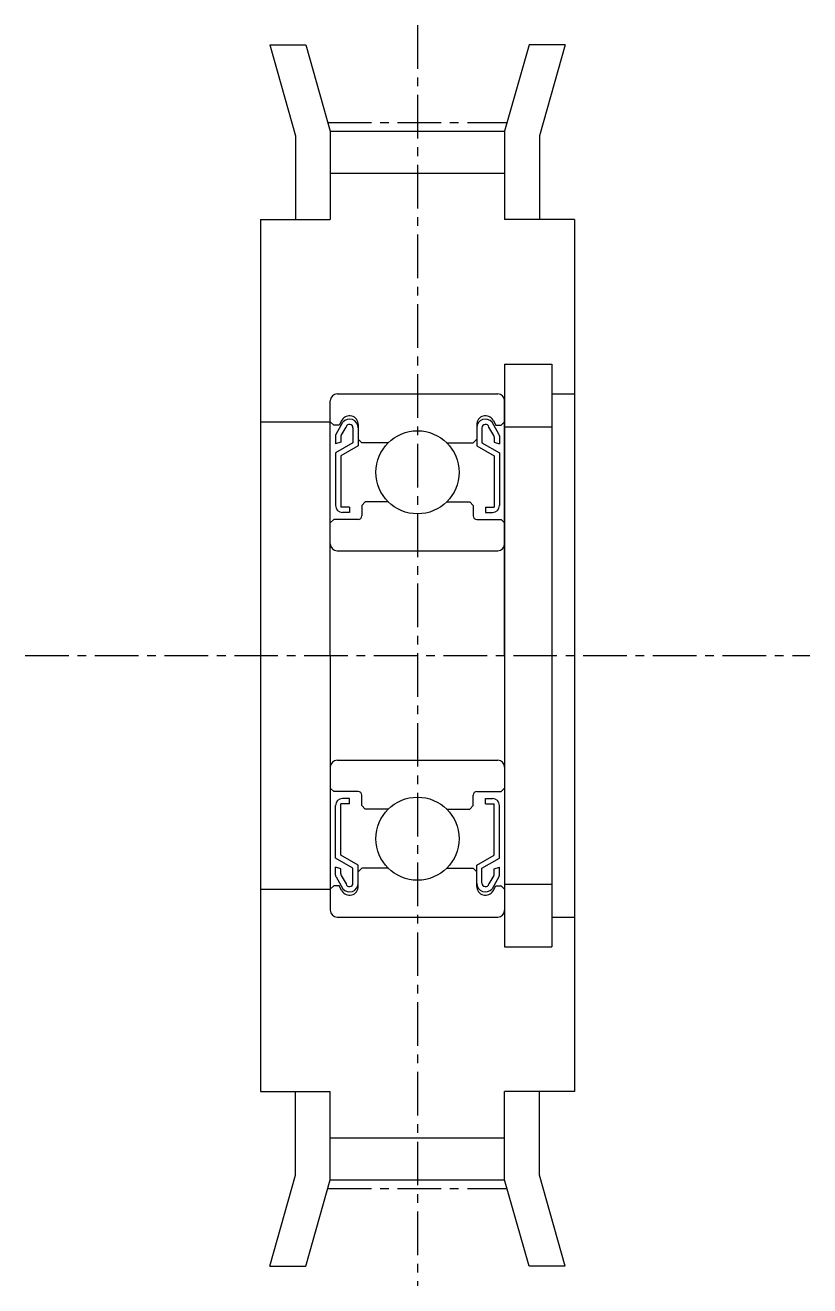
# Model space of a CAD drawing. Extents: x 68 to 210, y 69 to 173.
# Drawn here: x 187.93 to 210.43, y 137.12 to 173.25 of the extents above; entities outside this region: 2.
import ezdxf

# ---------------------------------------------------------------- set-up
doc = ezdxf.new("R2010")
doc.units = 0
doc.linetypes.add('CENTER', pattern=[2, 1.25, -0.25, 0.25, -0.25])
doc.layers.get('0').update_dxf_attribs({"linetype": 'CONTINUOUS'})
doc.layers.add('CENTER', color=1, linetype='CENTER')

msp = doc.modelspace()

# ---------------------------------------------------------------- linework, layer by layer
for p, q in [((194.942, 172.686), (195.977, 172.686)), ((194.942, 172.686), (195.675, 170.084)), ((195.977, 172.686), (196.675, 170.216)), ((202.373, 172.686), (201.675, 170.216)), ((203.409, 172.686), (202.373, 172.686)), ((203.409, 172.686), (202.675, 170.084)), ((196.675, 170.216), (196.675, 167.686)), ((196.675, 170.211), (201.675, 170.211)), ((201.675, 170.216), (201.675, 167.686)), ((195.675, 170.084), (195.675, 167.686)), ((202.675, 170.084), (202.675, 167.686)), ((196.675, 169.011), (201.675, 169.011)), ((194.675, 167.686), (194.675, 142.686)), ((194.675, 167.686), (196.675, 167.686)), ((203.675, 167.686), (201.675, 167.686)), ((203.675, 167.686), (203.675, 142.686)), ((201.675, 163.536), (201.675, 146.836)), ((201.675, 163.536), (201.675, 146.836)), ((201.675, 163.536), (203.025, 163.536)), ((203.025, 163.536), (203.025, 146.836)), ((196.875, 162.686), (201.475, 162.686)), ((203.025, 162.686), (203.675, 162.686)), ((196.675, 155.186), (196.675, 162.486)), ((201.675, 155.186), (201.675, 162.486)), ((194.675, 161.886), (196.675, 161.886)), ((196.775, 161.786), (196.675, 161.886)), ((196.839, 161.533), (197.036, 161.874)), ((197.009, 161.931), (196.925, 161.786)), ((201.512, 161.533), (201.315, 161.874)), ((201.342, 161.931), (201.425, 161.786)), ((201.575, 161.786), (201.675, 161.886)), ((196.925, 161.786), (196.775, 161.786)), ((196.989, 161.492), (197.128, 161.733)), ((197.325, 161.711), (197.325, 161.286)), ((197.475, 161.806), (197.475, 161.386)), ((197.475, 161.711), (197.475, 161.199)), ((200.875, 161.806), (200.875, 161.386)), ((200.875, 161.711), (200.875, 161.199)), ((201.025, 161.711), (201.025, 161.286)), ((201.362, 161.492), (201.223, 161.733)), ((201.425, 161.786), (201.575, 161.786)), ((201.675, 161.736), (203.025, 161.736)), ((196.825, 161.483), (196.825, 161.25)), ((196.975, 161.304), (196.825, 161.25)), ((197.325, 161.286), (196.825, 160.997)), ((196.975, 161.442), (196.975, 161.304)), ((197.475, 161.199), (196.975, 160.911)), ((197.575, 161.286), (197.475, 161.386)), ((198.342, 161.286), (197.575, 161.286)), ((200.009, 161.286), (200.775, 161.286)), ((200.775, 161.286), (200.875, 161.386)), ((200.875, 161.199), (201.375, 160.911)), ((201.025, 161.286), (201.525, 160.997)), ((201.375, 161.442), (201.375, 161.304)), ((201.375, 161.304), (201.525, 161.25)), ((201.525, 161.483), (201.525, 161.25)), ((196.825, 160.997), (196.825, 159.486)), ((196.975, 160.911), (196.975, 159.436)), ((201.375, 160.911), (201.375, 159.436)), ((201.525, 160.997), (201.525, 159.486)), ((197.225, 159.436), (196.975, 159.436)), ((197.225, 159.436), (197.225, 159.286)), ((197.675, 159.586), (197.575, 159.486)), ((197.575, 159.486), (197.575, 159.186)), ((198.342, 159.586), (197.675, 159.586)), ((200.009, 159.586), (200.675, 159.586)), ((200.675, 159.586), (200.775, 159.486)), ((200.775, 159.486), (200.775, 159.186)), ((201.125, 159.436), (201.375, 159.436)), ((201.125, 159.436), (201.125, 159.286)), ((196.775, 159.086), (196.675, 158.986)), ((197.475, 159.086), (196.775, 159.086)), ((197.225, 159.286), (197.025, 159.286)), ((200.875, 159.086), (201.575, 159.086)), ((201.125, 159.286), (201.325, 159.286)), ((201.575, 159.086), (201.675, 158.986)), ((196.675, 158.836), (196.676, 158.836)), ((196.875, 158.186), (201.475, 158.186)), ((196.675, 155.186), (196.675, 147.886)), ((201.675, 155.186), (201.675, 147.886)), ((196.875, 152.186), (201.475, 152.186)), ((196.775, 151.286), (196.675, 151.386)), ((201.575, 151.286), (201.675, 151.386)), ((197.475, 151.286), (196.775, 151.286)), ((197.225, 151.086), (197.025, 151.086)), ((197.225, 150.936), (197.225, 151.086)), ((197.575, 150.886), (197.575, 151.186)), ((200.775, 150.886), (200.775, 151.186)), ((200.875, 151.286), (201.575, 151.286)), ((201.125, 151.086), (201.325, 151.086)), ((201.125, 150.936), (201.125, 151.086)), ((196.825, 149.375), (196.825, 150.886)), ((196.975, 149.461), (196.975, 150.936)), ((197.225, 150.936), (196.975, 150.936)), ((197.675, 150.786), (197.575, 150.886)), ((198.342, 150.786), (197.675, 150.786)), ((200.009, 150.786), (200.675, 150.786)), ((200.675, 150.786), (200.775, 150.886)), ((201.125, 150.936), (201.375, 150.936)), ((201.375, 149.461), (201.375, 150.936)), ((201.525, 149.375), (201.525, 150.886)), ((197.325, 149.086), (196.825, 149.375)), ((197.475, 149.173), (196.975, 149.461)), ((200.875, 149.173), (201.375, 149.461)), ((201.025, 149.086), (201.525, 149.375)), ((196.825, 148.89), (196.825, 149.123)), ((196.975, 149.068), (196.825, 149.123)), ((196.975, 148.93), (196.975, 149.068)), ((196.989, 148.88), (197.128, 148.639)), ((197.325, 148.661), (197.325, 149.086)), ((197.475, 148.661), (197.475, 149.173)), ((197.575, 149.086), (197.475, 148.986)), ((197.475, 148.566), (197.475, 148.986)), ((198.342, 149.086), (197.575, 149.086)), ((200.009, 149.086), (200.775, 149.086)), ((200.775, 149.086), (200.875, 148.986)), ((200.875, 148.661), (200.875, 149.173)), ((200.875, 148.566), (200.875, 148.986)), ((201.025, 148.661), (201.025, 149.086)), ((201.362, 148.88), (201.223, 148.639)), ((201.375, 149.068), (201.525, 149.123)), ((201.375, 148.93), (201.375, 149.068)), ((201.525, 148.89), (201.525, 149.123)), ((196.775, 148.586), (196.675, 148.486)), ((196.925, 148.586), (196.775, 148.586)), ((196.839, 148.84), (197.036, 148.498)), ((197.009, 148.441), (196.925, 148.586)), ((201.512, 148.84), (201.315, 148.498)), ((201.342, 148.441), (201.425, 148.586)), ((201.425, 148.586), (201.575, 148.586)), ((201.575, 148.586), (201.675, 148.486)), ((201.675, 148.636), (203.025, 148.636)), ((194.675, 148.486), (196.675, 148.486)), ((196.875, 147.686), (201.475, 147.686)), ((203.025, 147.686), (203.675, 147.686)), ((201.675, 146.836), (203.025, 146.836)), ((194.675, 142.686), (196.675, 142.686)), ((195.675, 140.288), (195.675, 142.686)), ((196.675, 140.156), (196.675, 142.686)), ((203.675, 142.686), (201.675, 142.686)), ((201.675, 140.156), (201.675, 142.686)), ((202.675, 140.288), (202.675, 142.686)), ((196.675, 141.361), (201.675, 141.361)), ((194.942, 137.686), (195.675, 140.288)), ((203.409, 137.686), (202.675, 140.288)), ((195.977, 137.686), (196.675, 140.156)), ((196.675, 140.161), (201.675, 140.161)), ((202.373, 137.686), (201.675, 140.156)), ((194.942, 137.686), (195.977, 137.686)), ((203.409, 137.686), (202.373, 137.686))]:
    msp.add_line(p, q)
for centre in [(199.175, 160.436), (199.175, 149.936)]:
    msp.add_circle(centre, 1.191)
for centre, radius, start, end in [((196.875, 162.486), 0.2, 90, 180), ((201.475, 162.486), 0.2, 0, 90), ((197.225, 161.806), 0.25, 359.9996, 150.0002), ((197.225, 161.711), 0.25, 0, 139.1944), ((201.125, 161.806), 0.25, 29.9998, 180.0004), ((201.125, 161.711), 0.25, 40.8056, 180), ((196.925, 161.483), 0.1, 150.0003, 180.0006), ((197.225, 161.711), 0.1, 0, 167.1249), ((201.125, 161.711), 0.1, 12.8751, 180), ((201.425, 161.483), 0.1, 359.9994, 29.9997), ((197.075, 161.442), 0.1, 150.0003, 180.0006), ((201.275, 161.442), 0.1, 359.9994, 29.9997), ((197.025, 159.486), 0.2, 180.0003, 270.0003), ((201.325, 159.486), 0.2, 269.9997, 359.9997), ((197.475, 159.186), 0.1, 270.0006, 0), ((200.875, 159.186), 0.1, 180, 269.9994), ((196.875, 158.386), 0.2, 180, 270), ((201.475, 158.386), 0.2, 270, 0), ((196.875, 151.986), 0.2, 90, 180), ((201.475, 151.986), 0.2, 0, 90), ((197.025, 150.886), 0.2, 89.9997, 179.9997), ((197.475, 151.186), 0.1, 0, 89.9994), ((200.875, 151.186), 0.1, 90.0006, 180), ((201.325, 150.886), 0.2, 0.0003, 90.0003), ((196.925, 148.89), 0.1, 179.9994, 209.9997), ((197.075, 148.93), 0.1, 179.9994, 209.9997), ((201.275, 148.93), 0.1, 330.0003, 0.0006), ((201.425, 148.89), 0.1, 330.0003, 0.0006), ((197.225, 148.566), 0.25, 209.9998, 0.0004), ((197.225, 148.661), 0.25, 220.8056, 0), ((197.225, 148.661), 0.1, 192.8751, 0), ((201.125, 148.661), 0.25, 180, 319.1944), ((201.125, 148.566), 0.25, 179.9996, 330.0002), ((201.125, 148.661), 0.1, 180, 347.1249), ((196.875, 147.886), 0.2, 180, 270), ((201.475, 147.886), 0.2, 270, 0)]:
    msp.add_arc(centre, radius, start, end)
at = {"layer": 'CENTER', "color": 1, "linetype": 'CENTER'}
for p, q in [((199.175, 173.251), (199.175, 137.121)), ((196.606, 170.466), (201.745, 170.466)), ((187.925, 155.186), (210.425, 155.186)), ((196.606, 139.906), (201.745, 139.906))]:
    msp.add_line(p, q, dxfattribs=at)

# ---------------------------------------------------------------- texts
for p in [(67.776, 83.806), (67.776, 68.806)]:
    msp.add_text('AHTF48S2M040', height=4).set_placement(p)

doc.saveas('drawing.dxf')
